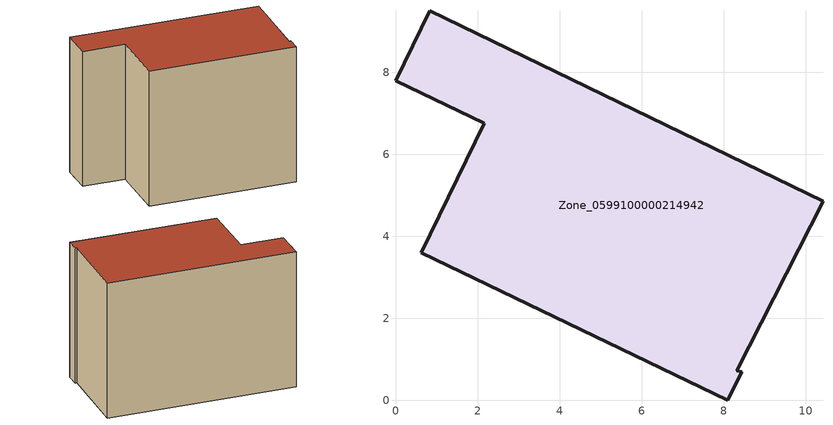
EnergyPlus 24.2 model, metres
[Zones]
Zone_0599100000214942
 floor ground (C_G): 0.63,3.6 2.16,6.75 0,7.79 0.83,9.5 10.42,4.86 8.32,0.73 8.44,0.7 8.1,0 z0
 wall outside (C_F): 2.16,6.75 0.63,3.6 8.1,0 8.44,0.7 8.32,0.73 10.42,4.86 0.83,9.5 0,7.79 2.16,6.75 z0:7.84
 roof outside (C_R): 8.32,0.73 10.42,4.86 0.83,9.5 0,7.79 2.16,6.75 0.63,3.6 8.1,0 8.44,0.7 z7.84
[BUILDING]
Pand.0599100000214942: North Axis=0; Terrain=City; Loads Convergence Tolerance Value=0.04; Temperature Convergence Tolerance Value=0.4; Solar Distribution=FullExterior; Maximum Number of Warmup Days=25; Minimum Number of Warmup Days=1
[Site:Location]
Rotterdam.The.Hague.AP_ZH_NLD Design_Conditions: Latitude=51.96; Longitude=4.45; Time Zone=1; Elevation=-4.5
[SITE:GROUNDTEMPERATURE:BUILDINGSURFACE]
18, 18, 18, 18, 18, 18, 18, 18, 18, 18, 18, 18
[MATERIAL] Thermal Absorptance=0.9; Solar Absorptance=0.7; Visible Absorptance=0.7
Name | Roughness | Thickness | Conductivity | Density | Specific Heat
G.TI.1975-1991 | MediumSmooth | 0.15 | 0.288461 | 540 | 1210
F.TI.1975-1991 | Rough | 0.3 | 0.230769 | 1920 | 840
R.TI.1975-1991 | MediumRough | 0.2 | 0.153846 | 1500 | 1000
[CONSTRUCTION]
C_G: G.TI.1975-1991
C_F: F.TI.1975-1991
C_R: R.TI.1975-1991
[ZONE]
Zone_0599100000214942: Type=1; Multiplier=1; Ceiling Height=Autocalculate; Volume=Autocalculate; Floor Area=autocalculate; Part of Total Floor Area=Yes
[ZONEINFILTRATION:DESIGNFLOWRATE]
Infil_Zone_0599100000214942: Zone or ZoneList or Space or SpaceList=Zone_0599100000214942; Schedule=AlwaysOn; Design Flow Rate Calculation Method=Flow/Area; Flow Rate per Floor Area=0.003; Constant Term Coefficient=1; Temperature Term Coefficient=0; Velocity Term Coefficient=0; Velocity Squared Term Coefficient=0
[HVACTEMPLATE:ZONE:IDEALLOADSAIRSYSTEM]
Zone_0599100000214942: Maximum Heating Supply Air Temperature=50; Minimum Cooling Supply Air Temperature=13; Maximum Heating Supply Air Humidity Ratio=0.0156; Minimum Cooling Supply Air Humidity Ratio=0.0077; Heating Limit=NoLimit; Cooling Limit=NoLimit; Dehumidification Control Type=ConstantSensibleHeatRatio; Cooling Sensible Heat Ratio=0.7; Dehumidification Setpoint=60; Humidification Control Type=None; Humidification Setpoint=30; Outdoor Air Method=None; Outdoor Air Flow Rate per Person=0.00944; Outdoor Air Flow Rate per Zone Floor Area=0; Outdoor Air Flow Rate per Zone=0; Demand Controlled Ventilation Type=None; Outdoor Air Economizer Type=NoEconomizer; Heat Recovery Type=None; Sensible Heat Recovery Effectiveness=0.7; Latent Heat Recovery Effectiveness=0.65
[ZONECONTROL:THERMOSTAT]
ThermostatControl_Zone_0599100000214942: Zone or ZoneList=Zone_0599100000214942; Control Type Schedule=DualSetpointControlType; Control 1=Thermostat_Zone_0599100000214942; Temperature Difference Between Cutout And Setpoint=0
[THERMOSTATSETPOINT:DUALSETPOINT]
Thermostat_Zone_0599100000214942: Heating Setpoint Temperature Schedule=HeatingSetpoint_Zone_0599100000214942; Cooling Setpoint Temperature Schedule=CoolingSetpoint_Zone_0599100000214942
[SCHEDULE:COMPACT]
HeatingSetpoint_Zone_0599100000214942: Through: 12/31, For: AllDays, Until: 24:00, 21
CoolingSetpoint_Zone_0599100000214942: Through: 12/31, For: AllDays, Until: 24:00, 24
DualSetpointControlType: Through: 12/31, For: AllDays, Until: 24:00, 4
AlwaysOn: Through: 12/31, For: AllDays, Until: 24:00, 1
